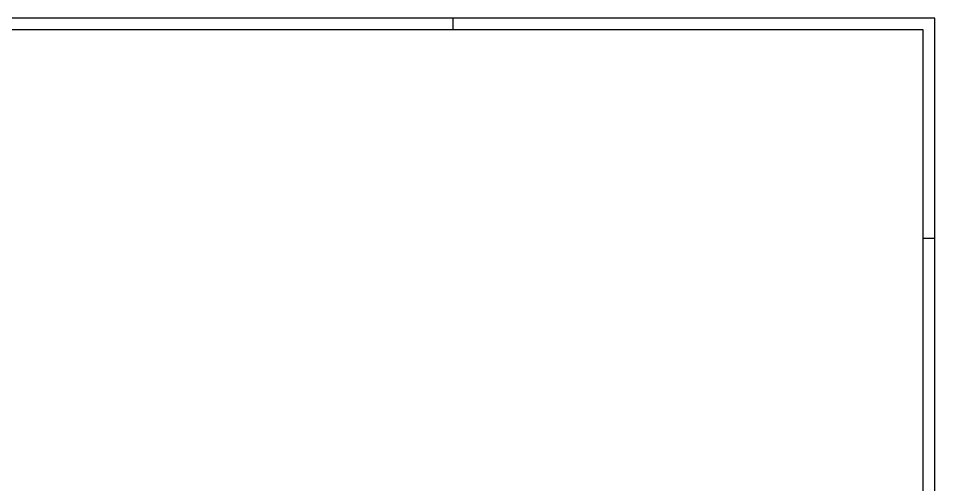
# Model space of a CAD drawing. Header units: millimetres. Extents: x 0 to 1189, y 0 to 841.
# Drawn here: x 789.3 to 1189, y 637.6 to 841 of the extents above; entities that cross this region are included whole.
import ezdxf

# ---------------------------------------------------------------- set-up
doc = ezdxf.new("R2010")
doc.units = ezdxf.units.MM

# ---------------------------------------------------------------- blocks, each defined once
blk = doc.blocks.new('Unknown-203770571-1117')
at = {"color": 5, "linetype": 'Continuous'}
for p, q in [((1189, 841), (0, 841)), ((979, 836), (979, 841)), ((1189, 0), (1189, 841)), ((1184, 836), (5, 836)), ((1184, 5), (1184, 836)), ((1189, 745), (1184, 745))]:
    blk.add_line(p, q, dxfattribs=at)

msp = doc.modelspace()

# ---------------------------------------------------------------- block references
msp.add_blockref('Unknown-203770571-1117', (0, 0))

doc.saveas('drawing.dxf')
